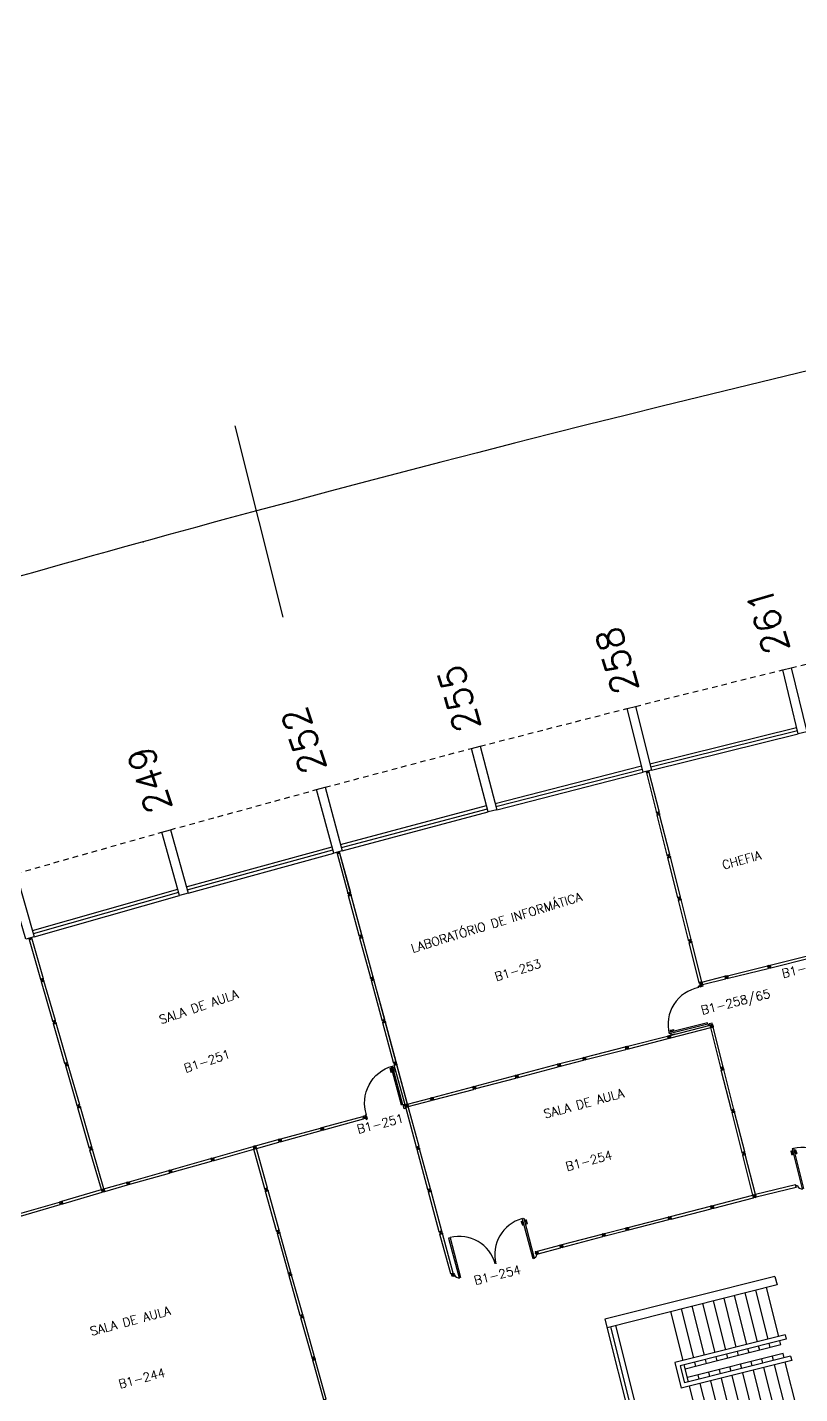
# Model space of a CAD drawing. Header units: millimetres. Extents: x 2757 to 3055, y 1102 to 1216.
# Drawn here: x 2792.18 to 2809.81, y 1178.15 to 1209.33 of the extents above; entities that cross this region are included whole.
import ezdxf

# ---------------------------------------------------------------- set-up
doc = ezdxf.new("R2010")
doc.units = ezdxf.units.MM
doc.linetypes.add('HIDDEN2', pattern=[0.1875, 0.125, -0.0625])
for name, color, linetype in [('DIV', 2, 'Continuous'), ('ESC', 1, 'Continuous'), ('ESQ', 1, 'Continuous'), ('ESTR', 3, 'Continuous'), ('NOPILAR1', 2, 'Continuous'), ('PROJ', 1, 'HIDDEN2'), ('TEXTO', 2, 'Continuous'), ('TEXTO-ENDEREÇO', 2, 'Continuous'), ('USO1', 2, 'Continuous')]:
    doc.layers.add(name, color=color, linetype=linetype)
doc.styles.add('NOPILAR', font='simplex.shx', dxfattribs={"height": 0.6})
doc.styles.add('UNB-100', font='simplex.shx', dxfattribs={"height": 0.2})
doc.styles.add('UNB-100-1', font='simplex.shx', dxfattribs={"height": 0.2})

# ---------------------------------------------------------------- blocks, each defined once
blk = doc.blocks.new('PILAR-SLC')
blk.add_lwpolyline([(0.2, 0), (0.2, -1.5), (0, -1.5), (0, 0)], close=True)
blk = doc.blocks.new('DIVMT-SLC')
for p, q in [((-0.03, 0.03), (-0.03, 0.006)), ((-0.008, 0.03), (-0.03, 0.03)), ((-0.0185, 0.006), (-0.03, 0.006)), ((-0.0185, -0.006), (-0.0185, 0.006)), ((-0.008, 0.03), (-0.008, 0.02)), ((-0.008, 0.02), (0.008, 0.02)), ((-0.0051, 0), (0.0051, 0)), ((0.0051, 0), (-0.0051, 0)), ((-0.0051, 0), (0.0051, 0)), ((0, -0.0051), (0, 0.0051)), ((0, 0.0051), (0, -0.0051)), ((0.008, 0.03), (0.008, 0.02)), ((0.008, 0.03), (0.03, 0.03)), ((0.0205, 0.006), (0.03, 0.006)), ((0.0205, -0.006), (0.0205, 0.006)), ((0.0205, 0.006), (0.0205, -0.006)), ((0.0205, 0.006), (0.03, 0.006)), ((0.97, 0.03), (0.03, 0.03)), ((0.03, 0.006), (0.03, 0.03)), ((0.03, -0.03), (0.03, 0.03)), ((0.03, -0.005), (0.03, 0.005)), ((0.97, -0.03), (0.97, 0.03)), ((0.97, 0.03), (0.97, 0.009)), ((0.97, 0.009), (0.97, 0.027)), ((0.9795, 0.006), (0.97, 0.006)), ((0.97, -0.005), (0.97, 0.005)), ((0.9795, 0.006), (0.9795, -0.006)), ((1.0051, 0), (0.9949, 0)), ((1, 0.0051), (1, -0.0051)), ((-0.0185, -0.006), (-0.03, -0.006)), ((-0.03, -0.03), (-0.03, -0.006)), ((-0.008, -0.03), (-0.03, -0.03)), ((-0.008, -0.03), (-0.008, -0.02)), ((-0.008, -0.02), (0.008, -0.02)), ((0.008, -0.03), (0.008, -0.02)), ((0.008, -0.03), (0.03, -0.03)), ((0.0205, -0.006), (0.03, -0.006)), ((0.0205, -0.006), (0.03, -0.006)), ((0.03, -0.006), (0.03, -0.03)), ((0.97, -0.03), (0.03, -0.03)), ((0.9795, -0.006), (0.97, -0.006)), ((0.97, -0.009), (0.97, -0.027))]:
    blk.add_line(p, q)
blk = doc.blocks.new('MTINI-SLC')
for p, q in [((-0.03, 0.008), (-0.03, 0.03)), ((0.03, 0.03), (-0.03, 0.03)), ((-0.03, 0.008), (-0.02, 0.008)), ((-0.009, 0.03), (-0.027, 0.03)), ((-0.02, 0.008), (-0.02, 0)), ((-0.001, 0), (-0.02, 0)), ((-0.006, 0.02), (-0.006, 0.03)), ((-0.006, 0.023), (-0.006, 0.027)), ((-0.006, 0.02), (0.006, 0.02)), ((0.005, 0.03), (-0.005, 0.03)), ((0.005, 0), (-0.005, 0)), ((0.004, 0.02), (-0.004, 0.02)), ((0.02, 0), (-0.001, 0)), ((0, -0.005), (0, 0.005)), ((0.006, 0.02), (0.006, 0.03)), ((0.006, 0.023), (0.006, 0.027)), ((0.009, 0.03), (0.027, 0.03)), ((0.03, 0.008), (0.02, 0.008)), ((0.02, 0), (0.02, 0.008)), ((0.03, 0.008), (0.03, 0.03))]:
    blk.add_line(p, q)
blk = doc.blocks.new('DIV-SLC')
for p, q in [((-0.0051, 0), (0.0051, 0)), ((0, -0.0051), (0, 0.0051)), ((0.0205, 0.006), (0.03, 0.006)), ((0.0205, -0.006), (0.0205, 0.006)), ((0.03, 0.03), (0.97, 0.03)), ((0.03, 0.03), (0.03, -0.03)), ((0.03, 0.009), (0.03, 0.027)), ((0.03, 0.005), (0.03, -0.005)), ((0.97, 0.03), (0.97, -0.03)), ((0.9795, 0.006), (0.97, 0.006)), ((0.97, 0.005), (0.97, -0.005)), ((0.9795, -0.006), (0.9795, 0.006)), ((1.0051, 0), (0.9949, 0)), ((0.9949, 0), (1.0051, 0)), ((1, -0.0051), (1, 0.0051)), ((0.0205, -0.006), (0.03, -0.006)), ((0.03, -0.03), (0.03, -0.009)), ((0.03, -0.009), (0.03, -0.027)), ((0.03, -0.03), (0.97, -0.03)), ((0.9795, -0.006), (0.97, -0.006))]:
    blk.add_line(p, q)
blk = doc.blocks.new('MTT-SLC')
for p, q in [((-0.008, 0.03), (-0.03, 0.03)), ((-0.03, 0.03), (-0.03, 0.006)), ((-0.0185, 0.006), (-0.03, 0.006)), ((-0.0185, -0.006), (-0.0185, 0.006)), ((-0.008, 0.03), (-0.008, 0.02)), ((-0.008, 0.02), (0.008, 0.02)), ((-0.0051, 0), (0.0051, 0)), ((0, -0.0051), (0, 0.0051)), ((0.008, 0.03), (0.03, 0.03)), ((0.008, 0.03), (0.008, 0.02)), ((0.0205, -0.006), (0.0205, 0.006)), ((0.0205, 0.006), (0.03, 0.006)), ((0.03, 0.006), (0.03, 0.03)), ((-0.03, -0.03), (-0.03, -0.006)), ((-0.0185, -0.006), (-0.03, -0.006)), ((-0.008, -0.03), (-0.03, -0.03)), ((-0.008, -0.02), (0.008, -0.02)), ((-0.008, -0.03), (-0.008, -0.02)), ((0.008, -0.03), (0.008, -0.02)), ((0.008, -0.03), (0.03, -0.03)), ((0.0205, -0.006), (0.03, -0.006)), ((0.03, -0.006), (0.03, -0.03))]:
    blk.add_line(p, q)
blk = doc.blocks.new('PDVDP-SLC')
for p, q in [((0.112, 0.84), (0.112, -0.1)), ((0.147, 0.84), (0.112, 0.84)), ((0.147, 0.84), (0.147, -0.1)), ((1.853, 0.84), (1.888, 0.84)), ((1.853, 0.84), (1.853, -0.1)), ((1.888, 0.84), (1.888, -0.1)), ((0.009, 0), (-0.009, 0)), ((0, -0.012), (0, 0.01)), ((0.147, -0.1), (0.112, -0.1))]:
    blk.add_line(p, q)
for centre, radius, start, end in [((0.148, -0.002), 0.843, 0, 90), ((1.853, -0.002), 0.843, 90, 180), ((0.131, 0), 0.101, 180, 270), ((1.87, 0), 0.101, 270, 0)]:
    blk.add_arc(centre, radius, start, end)
blk = doc.blocks.new('ESCBSL-SLC')
for p, q in [((0.005, 3.105), (4.007, 3.105)), ((0.005, 3.105), (0.005, 2.905)), ((0.005, 2.905), (4.007, 2.905)), ((0.254, 1.755), (0.254, 2.905)), ((0.504, 1.755), (0.504, 2.905)), ((0.754, 1.755), (0.754, 2.905)), ((1.004, 1.755), (1.004, 2.905)), ((1.254, 1.755), (1.254, 2.905)), ((1.504, 1.755), (1.504, 2.905)), ((1.754, 1.755), (1.754, 2.905)), ((2.004, 1.755), (2.004, 2.905)), ((2.254, 1.755), (2.254, 2.905)), ((2.504, 1.755), (2.504, 2.905)), ((3.807, 2.905), (3.807, 0.005)), ((3.927, 2.905), (3.927, 0.005)), ((4.007, 3.105), (4.007, 0.005)), ((0.102, 1.755), (2.702, 1.755)), ((0.102, 1.755), (0.102, 1.655)), ((0.102, 1.655), (2.602, 1.655)), ((0.254, 1.555), (0.254, 1.655)), ((0.504, 1.555), (0.504, 1.655)), ((0.754, 1.555), (0.754, 1.655)), ((1.004, 1.555), (1.004, 1.655)), ((1.254, 1.555), (1.254, 1.655)), ((1.504, 1.555), (1.504, 1.655)), ((1.754, 1.555), (1.754, 1.655)), ((2.004, 1.555), (2.004, 1.655)), ((2.254, 1.555), (2.254, 1.655)), ((2.504, 1.252), (2.504, 1.655)), ((2.602, 1.655), (2.602, 1.252)), ((2.702, 1.755), (2.702, 1.152)), ((0.102, 1.252), (2.602, 1.252)), ((0.102, 1.252), (0.102, 1.152)), ((0.254, 1.555), (0.747, 1.555)), ((0.254, 1.352), (2.504, 1.352)), ((0.254, 1.252), (0.254, 1.352)), ((0.504, 1.252), (0.504, 1.352)), ((0.747, 1.555), (1.533, 1.555)), ((0.754, 1.252), (0.754, 1.352)), ((1.004, 1.252), (1.004, 1.352)), ((1.254, 1.252), (1.254, 1.352)), ((1.468, 1.555), (1.745, 1.555)), ((1.504, 1.252), (1.504, 1.352)), ((1.745, 1.555), (2.504, 1.555)), ((1.754, 1.252), (1.754, 1.352)), ((2.004, 1.252), (2.004, 1.352)), ((2.254, 1.252), (2.254, 1.352)), ((0.102, 1.152), (2.702, 1.152)), ((0.254, 0.005), (0.254, 1.152)), ((0.504, 0.005), (0.504, 1.152)), ((0.754, 0.005), (0.754, 1.152)), ((1.004, 0.005), (1.004, 1.152)), ((1.254, 0.005), (1.254, 1.152)), ((1.504, 0.005), (1.504, 1.152)), ((1.754, 0.005), (1.754, 1.152)), ((2.004, 0.005), (2.004, 1.152)), ((2.254, 0.005), (2.254, 1.152)), ((2.504, 0.005), (2.504, 1.152))]:
    blk.add_line(p, q)
blk = doc.blocks.new('PDV2E-SLC')
at = {"layer": 'DIV'}
for p, q in [((0.065, 0.05), (0.065, 0.965)), ((0.095, 0.965), (0.065, 0.965)), ((0.095, 0.05), (0.095, 0.965)), ((0.049, 0.05), (0.029, 0.05)), ((0.029, 0.05), (0.029, 0.035)), ((0.029, 0.035), (0.029, -0.035)), ((0.049, 0.02), (0.049, 0.05)), ((0.049, 0.02), (0.059, 0.02)), ((0.059, -0.05), (0.059, 0.02)), ((0.065, 0.05), (0.095, 0.05)), ((0.928, -0.05), (0.928, 0.02)), ((0.938, 0.02), (0.928, 0.02)), ((0.938, 0.05), (0.958, 0.05)), ((0.938, 0.02), (0.938, 0.05)), ((0.958, 0.05), (0.958, 0.035)), ((0.958, 0.035), (0.958, -0.035)), ((0.029, -0.035), (0.029, -0.05)), ((0.029, -0.05), (0.059, -0.05)), ((0.958, -0.05), (0.928, -0.05)), ((0.958, -0.035), (0.958, -0.05))]:
    blk.add_line(p, q, dxfattribs=at)
at = {"layer": 'DIV', "color": 1}
for p, q in [((0.023, 0.925), (0.063, 0.925)), ((0.023, 0.925), (0.023, 0.835)), ((0.033, 0.835), (0.023, 0.835)), ((0.033, 0.915), (0.063, 0.915)), ((0.033, 0.915), (0.033, 0.835)), ((0.138, 0.925), (0.097, 0.925)), ((0.128, 0.915), (0.097, 0.915)), ((0.128, 0.915), (0.128, 0.835)), ((0.128, 0.835), (0.137, 0.835)), ((0.138, 0.925), (0.138, 0.835))]:
    blk.add_line(p, q, dxfattribs=at)
blk.add_arc((0.062, 0.1), 0.865, 356.6786, 90, dxfattribs=at)

msp = doc.modelspace()

# ---------------------------------------------------------------- linework, layer by layer
msp.add_point((2794.824, 1197.593))
at = {"layer": 'DIV'}
for p, q in [((2807.573, 1187.546), (2808.1, 1187.676)), ((2808.121, 1187.681), (2808.1, 1187.676)), ((2808.1, 1187.676), (2808.114, 1187.618)), ((2808.106, 1187.653), (2808.1, 1187.676)), ((2808.121, 1187.681), (2808.124, 1187.672)), ((2808.139, 1187.676), (2808.124, 1187.672)), ((2808.137, 1187.685), (2808.158, 1187.691)), ((2808.137, 1187.685), (2808.139, 1187.676)), ((2808.158, 1187.691), (2808.164, 1187.667)), ((2807.515, 1187.532), (2807.573, 1187.547)), ((2807.515, 1187.532), (2807.538, 1187.538)), ((2807.515, 1187.531), (2807.538, 1187.537)), ((2807.52, 1187.511), (2807.515, 1187.532)), ((2807.521, 1187.51), (2807.515, 1187.531)), ((2807.535, 1187.537), (2807.518, 1187.533)), ((2807.52, 1187.511), (2807.53, 1187.513)), ((2807.521, 1187.51), (2807.53, 1187.512)), ((2807.524, 1187.495), (2807.534, 1187.497)), ((2807.524, 1187.495), (2807.534, 1187.497)), ((2807.524, 1187.495), (2807.53, 1187.474)), ((2807.524, 1187.495), (2807.53, 1187.473)), ((2807.53, 1187.513), (2807.534, 1187.497)), ((2807.53, 1187.512), (2807.534, 1187.497)), ((2807.53, 1187.474), (2807.588, 1187.488)), ((2807.53, 1187.473), (2807.588, 1187.488)), ((2807.553, 1187.48), (2807.53, 1187.474)), ((2807.553, 1187.479), (2807.53, 1187.473)), ((2807.541, 1187.527), (2807.538, 1187.538)), ((2807.541, 1187.529), (2807.538, 1187.538)), ((2807.541, 1187.526), (2807.538, 1187.537)), ((2807.539, 1187.538), (2807.549, 1187.54)), ((2807.552, 1187.531), (2807.541, 1187.529)), ((2807.541, 1187.527), (2807.553, 1187.53)), ((2807.541, 1187.526), (2807.553, 1187.529)), ((2807.546, 1187.509), (2807.556, 1187.511)), ((2807.556, 1187.511), (2807.546, 1187.509)), ((2807.546, 1187.509), (2807.556, 1187.511)), ((2807.556, 1187.511), (2807.546, 1187.509)), ((2807.557, 1187.511), (2807.547, 1187.508)), ((2807.547, 1187.508), (2807.557, 1187.511)), ((2807.573, 1187.547), (2807.55, 1187.541)), ((2807.573, 1187.546), (2807.55, 1187.54)), ((2807.553, 1187.53), (2807.55, 1187.541)), ((2807.552, 1187.531), (2807.55, 1187.541)), ((2807.553, 1187.529), (2807.55, 1187.54)), ((2807.553, 1187.505), (2807.55, 1187.515)), ((2807.55, 1187.515), (2807.553, 1187.505)), ((2807.553, 1187.505), (2807.55, 1187.515)), ((2807.55, 1187.515), (2807.553, 1187.505)), ((2807.55, 1187.515), (2807.553, 1187.505)), ((2807.553, 1187.505), (2807.55, 1187.515)), ((2807.55, 1187.515), (2807.553, 1187.505)), ((2807.553, 1187.505), (2807.55, 1187.515)), ((2807.562, 1187.492), (2807.551, 1187.489)), ((2807.551, 1187.489), (2807.562, 1187.492)), ((2807.562, 1187.491), (2807.551, 1187.488)), ((2807.551, 1187.488), (2807.562, 1187.491)), ((2807.551, 1187.489), (2807.553, 1187.48)), ((2807.551, 1187.489), (2807.553, 1187.48)), ((2807.551, 1187.488), (2807.553, 1187.479)), ((2807.551, 1187.488), (2807.553, 1187.479)), ((2807.573, 1187.547), (2807.553, 1187.541)), ((2807.553, 1187.541), (2807.57, 1187.546)), ((2807.554, 1187.48), (2807.564, 1187.482)), ((2807.554, 1187.479), (2807.564, 1187.482)), ((2807.562, 1187.492), (2807.565, 1187.483)), ((2807.562, 1187.492), (2807.565, 1187.483)), ((2807.562, 1187.491), (2807.565, 1187.482)), ((2807.562, 1187.491), (2807.565, 1187.482)), ((2807.565, 1187.483), (2807.588, 1187.488)), ((2807.565, 1187.482), (2807.588, 1187.488)), ((2807.579, 1187.525), (2807.569, 1187.523)), ((2807.579, 1187.525), (2807.569, 1187.522)), ((2807.569, 1187.523), (2807.573, 1187.507)), ((2807.569, 1187.522), (2807.573, 1187.507)), ((2807.57, 1187.521), (2807.579, 1187.523)), ((2807.573, 1187.509), (2807.57, 1187.521)), ((2807.579, 1187.525), (2807.573, 1187.547)), ((2807.573, 1187.546), (2807.588, 1187.488)), ((2807.579, 1187.525), (2807.573, 1187.546)), ((2807.573, 1187.509), (2807.582, 1187.512)), ((2807.582, 1187.51), (2807.573, 1187.507)), ((2807.583, 1187.509), (2807.573, 1187.507)), ((2807.578, 1187.526), (2807.574, 1187.544)), ((2807.579, 1187.522), (2807.582, 1187.512)), ((2807.582, 1187.51), (2807.588, 1187.488)), ((2807.588, 1187.488), (2807.583, 1187.509)), ((2807.583, 1187.509), (2807.587, 1187.491)), ((2807.583, 1187.509), (2807.588, 1187.488)), ((2807.588, 1187.488), (2808.114, 1187.618)), ((2808.115, 1187.655), (2808.106, 1187.653)), ((2808.115, 1187.655), (2808.106, 1187.653)), ((2808.106, 1187.652), (2808.108, 1187.642)), ((2808.118, 1187.643), (2808.108, 1187.641)), ((2808.118, 1187.643), (2808.108, 1187.641)), ((2808.108, 1187.641), (2808.114, 1187.618)), ((2808.136, 1187.623), (2808.114, 1187.618)), ((2808.118, 1187.643), (2808.115, 1187.655)), ((2808.115, 1187.655), (2808.118, 1187.643)), ((2808.141, 1187.655), (2808.131, 1187.653)), ((2808.131, 1187.653), (2808.141, 1187.655)), ((2808.141, 1187.655), (2808.131, 1187.653)), ((2808.149, 1187.637), (2808.133, 1187.633)), ((2808.136, 1187.623), (2808.133, 1187.633)), ((2808.137, 1187.649), (2808.135, 1187.659)), ((2808.135, 1187.659), (2808.137, 1187.649)), ((2808.151, 1187.627), (2808.149, 1187.637)), ((2808.151, 1187.627), (2808.172, 1187.632)), ((2808.153, 1187.664), (2808.164, 1187.667)), ((2808.153, 1187.664), (2808.156, 1187.653)), ((2808.156, 1187.653), (2808.167, 1187.656)), ((2808.172, 1187.632), (2808.167, 1187.656)), ((2807.76, 1186.562), (2807.818, 1186.576)), ((2807.78, 1186.567), (2807.763, 1186.563)), ((2807.786, 1186.558), (2807.783, 1186.568)), ((2807.784, 1186.568), (2807.794, 1186.57)), ((2807.797, 1186.561), (2807.786, 1186.558)), ((2807.801, 1186.541), (2807.791, 1186.539)), ((2807.797, 1186.561), (2807.795, 1186.571)), ((2807.798, 1186.535), (2807.795, 1186.545)), ((2807.798, 1186.571), (2807.815, 1186.576)), ((2807.818, 1186.576), (2807.798, 1186.571)), ((2804.334, 1185.683), (2804.854, 1185.818)), ((2804.875, 1185.823), (2804.854, 1185.818)), ((2804.854, 1185.818), (2804.869, 1185.759)), ((2804.86, 1185.794), (2804.854, 1185.818)), ((2804.875, 1185.823), (2804.878, 1185.813)), ((2804.893, 1185.817), (2804.878, 1185.813)), ((2804.892, 1185.791), (2804.889, 1185.801)), ((2804.889, 1185.801), (2804.892, 1185.791)), ((2804.891, 1185.827), (2804.912, 1185.833)), ((2804.891, 1185.827), (2804.893, 1185.817)), ((2804.907, 1185.806), (2804.918, 1185.809)), ((2804.907, 1185.806), (2804.91, 1185.795)), ((2804.912, 1185.833), (2804.918, 1185.809)), ((2804.308, 1185.645), (2804.318, 1185.648)), ((2804.314, 1185.642), (2804.311, 1185.652)), ((2804.331, 1185.658), (2804.34, 1185.66)), ((2804.334, 1185.646), (2804.331, 1185.658)), ((2804.334, 1185.683), (2804.349, 1185.625)), ((2804.334, 1185.646), (2804.343, 1185.648)), ((2804.339, 1185.663), (2804.335, 1185.68)), ((2804.34, 1185.659), (2804.343, 1185.649)), ((2804.344, 1185.646), (2804.348, 1185.628)), ((2804.349, 1185.625), (2804.344, 1185.646)), ((2804.349, 1185.625), (2804.869, 1185.759)), ((2804.869, 1185.797), (2804.86, 1185.794)), ((2804.869, 1185.797), (2804.86, 1185.794)), ((2804.86, 1185.793), (2804.863, 1185.784)), ((2804.872, 1185.785), (2804.863, 1185.783)), ((2804.872, 1185.785), (2804.863, 1185.783)), ((2804.863, 1185.783), (2804.869, 1185.759)), ((2804.872, 1185.785), (2804.869, 1185.797)), ((2804.869, 1185.797), (2804.872, 1185.785)), ((2804.89, 1185.765), (2804.869, 1185.759)), ((2804.896, 1185.797), (2804.886, 1185.795)), ((2804.886, 1185.795), (2804.896, 1185.797)), ((2804.896, 1185.797), (2804.886, 1185.795)), ((2804.903, 1185.779), (2804.888, 1185.775)), ((2804.89, 1185.765), (2804.888, 1185.775)), ((2804.906, 1185.769), (2804.903, 1185.779)), ((2804.906, 1185.769), (2804.927, 1185.774)), ((2804.91, 1185.795), (2804.921, 1185.798)), ((2804.927, 1185.774), (2804.921, 1185.798)), ((2800.857, 1184.76), (2801.376, 1184.899)), ((2801.397, 1184.904), (2801.376, 1184.899)), ((2801.376, 1184.899), (2801.392, 1184.841)), ((2801.382, 1184.875), (2801.376, 1184.899)), ((2801.392, 1184.878), (2801.382, 1184.875)), ((2801.392, 1184.878), (2801.382, 1184.875)), ((2801.383, 1184.874), (2801.385, 1184.865)), ((2801.395, 1184.866), (2801.386, 1184.864)), ((2801.395, 1184.866), (2801.386, 1184.864)), ((2801.386, 1184.864), (2801.392, 1184.841)), ((2801.395, 1184.866), (2801.392, 1184.878)), ((2801.392, 1184.878), (2801.395, 1184.866)), ((2801.397, 1184.904), (2801.4, 1184.895)), ((2801.416, 1184.899), (2801.4, 1184.895)), ((2801.418, 1184.879), (2801.408, 1184.876)), ((2801.408, 1184.876), (2801.418, 1184.879)), ((2801.418, 1184.879), (2801.408, 1184.876)), ((2801.414, 1184.872), (2801.412, 1184.882)), ((2801.412, 1184.882), (2801.414, 1184.872)), ((2801.413, 1184.908), (2801.434, 1184.914)), ((2801.413, 1184.908), (2801.416, 1184.899)), ((2801.429, 1184.888), (2801.44, 1184.891)), ((2801.429, 1184.888), (2801.432, 1184.876)), ((2801.432, 1184.876), (2801.443, 1184.879)), ((2801.434, 1184.914), (2801.44, 1184.891)), ((2801.45, 1184.856), (2801.443, 1184.879)), ((2800.821, 1184.75), (2800.799, 1184.744)), ((2800.799, 1184.744), (2800.806, 1184.721)), ((2800.817, 1184.724), (2800.806, 1184.721)), ((2800.82, 1184.713), (2800.809, 1184.709)), ((2800.815, 1184.686), (2800.809, 1184.709)), ((2800.836, 1184.692), (2800.815, 1184.686)), ((2800.82, 1184.713), (2800.817, 1184.724)), ((2800.821, 1184.75), (2800.823, 1184.74)), ((2800.823, 1184.74), (2800.839, 1184.745)), ((2800.831, 1184.722), (2800.841, 1184.725)), ((2800.841, 1184.725), (2800.831, 1184.722)), ((2800.831, 1184.722), (2800.841, 1184.725)), ((2800.841, 1184.725), (2800.831, 1184.722)), ((2800.831, 1184.722), (2800.841, 1184.725)), ((2800.834, 1184.702), (2800.849, 1184.706)), ((2800.836, 1184.692), (2800.834, 1184.702)), ((2800.838, 1184.718), (2800.835, 1184.728)), ((2800.835, 1184.728), (2800.838, 1184.718)), ((2800.835, 1184.728), (2800.838, 1184.718)), ((2800.837, 1184.718), (2800.835, 1184.728)), ((2800.836, 1184.754), (2800.857, 1184.76)), ((2800.836, 1184.754), (2800.839, 1184.745)), ((2800.852, 1184.696), (2800.849, 1184.706)), ((2800.852, 1184.696), (2800.873, 1184.702)), ((2800.854, 1184.734), (2800.864, 1184.737)), ((2800.854, 1184.734), (2800.864, 1184.737)), ((2800.854, 1184.734), (2800.864, 1184.737)), ((2800.858, 1184.723), (2800.854, 1184.734)), ((2800.854, 1184.734), (2800.858, 1184.723)), ((2800.858, 1184.723), (2800.854, 1184.734)), ((2800.857, 1184.76), (2800.864, 1184.737)), ((2800.857, 1184.76), (2800.873, 1184.702)), ((2800.863, 1184.74), (2800.858, 1184.757)), ((2800.858, 1184.723), (2800.867, 1184.725)), ((2800.858, 1184.723), (2800.867, 1184.725)), ((2800.858, 1184.723), (2800.867, 1184.725)), ((2800.864, 1184.736), (2800.866, 1184.726)), ((2800.867, 1184.725), (2800.873, 1184.702)), ((2800.867, 1184.722), (2800.872, 1184.705)), ((2800.873, 1184.702), (2800.867, 1184.722)), ((2800.873, 1184.702), (2801.392, 1184.841)), ((2801.413, 1184.846), (2801.392, 1184.841)), ((2801.426, 1184.86), (2801.41, 1184.856)), ((2801.413, 1184.846), (2801.41, 1184.856)), ((2801.428, 1184.85), (2801.426, 1184.86)), ((2801.428, 1184.85), (2801.45, 1184.856)), ((2799.856, 1184.486), (2799.835, 1184.48)), ((2799.835, 1184.48), (2799.841, 1184.457)), ((2799.852, 1184.46), (2799.841, 1184.457)), ((2799.855, 1184.449), (2799.844, 1184.446)), ((2799.851, 1184.423), (2799.844, 1184.446)), ((2799.872, 1184.428), (2799.851, 1184.423)), ((2799.855, 1184.449), (2799.852, 1184.46)), ((2799.856, 1184.486), (2799.859, 1184.477)), ((2799.859, 1184.477), (2799.874, 1184.481)), ((2799.867, 1184.458), (2799.876, 1184.461)), ((2799.876, 1184.461), (2799.867, 1184.458)), ((2799.867, 1184.458), (2799.876, 1184.461)), ((2799.876, 1184.461), (2799.867, 1184.458)), ((2799.867, 1184.458), (2799.876, 1184.461)), ((2799.869, 1184.438), (2799.885, 1184.442)), ((2799.872, 1184.428), (2799.869, 1184.438)), ((2799.873, 1184.455), (2799.87, 1184.464)), ((2799.87, 1184.464), (2799.873, 1184.455)), ((2799.87, 1184.464), (2799.873, 1184.455)), ((2799.873, 1184.455), (2799.87, 1184.464)), ((2799.871, 1184.49), (2799.893, 1184.496)), ((2799.871, 1184.49), (2799.874, 1184.481)), ((2799.887, 1184.433), (2799.885, 1184.442)), ((2799.887, 1184.433), (2799.908, 1184.438)), ((2799.89, 1184.471), (2799.899, 1184.473)), ((2799.89, 1184.471), (2799.899, 1184.473)), ((2799.89, 1184.471), (2799.899, 1184.473)), ((2799.893, 1184.459), (2799.89, 1184.471)), ((2799.89, 1184.471), (2799.893, 1184.459)), ((2799.893, 1184.459), (2799.89, 1184.471)), ((2799.893, 1184.496), (2799.899, 1184.473)), ((2799.893, 1184.496), (2799.908, 1184.438)), ((2799.893, 1184.459), (2799.902, 1184.462)), ((2799.893, 1184.459), (2799.902, 1184.462)), ((2799.893, 1184.459), (2799.902, 1184.461)), ((2799.898, 1184.476), (2799.894, 1184.493)), ((2799.899, 1184.472), (2799.902, 1184.462)), ((2799.902, 1184.462), (2799.908, 1184.438)), ((2799.903, 1184.459), (2799.908, 1184.441)), ((2799.908, 1184.438), (2799.903, 1184.459)), ((2797.389, 1183.807), (2797.906, 1183.95)), ((2797.927, 1183.956), (2797.906, 1183.95)), ((2797.906, 1183.95), (2797.922, 1183.892)), ((2797.913, 1183.927), (2797.906, 1183.95)), ((2797.922, 1183.929), (2797.913, 1183.927)), ((2797.922, 1183.929), (2797.913, 1183.927)), ((2797.925, 1183.918), (2797.922, 1183.929)), ((2797.922, 1183.929), (2797.925, 1183.918)), ((2797.927, 1183.956), (2797.93, 1183.946)), ((2797.946, 1183.951), (2797.93, 1183.946)), ((2797.948, 1183.931), (2797.938, 1183.928)), ((2797.938, 1183.928), (2797.948, 1183.931)), ((2797.948, 1183.931), (2797.938, 1183.928)), ((2797.945, 1183.924), (2797.942, 1183.934)), ((2797.942, 1183.934), (2797.945, 1183.924)), ((2797.943, 1183.96), (2797.964, 1183.966)), ((2797.943, 1183.96), (2797.946, 1183.951)), ((2797.959, 1183.94), (2797.97, 1183.943)), ((2797.959, 1183.94), (2797.963, 1183.928)), ((2797.963, 1183.928), (2797.974, 1183.931)), ((2797.964, 1183.966), (2797.97, 1183.943)), ((2797.98, 1183.908), (2797.974, 1183.931)), ((2798.929, 1184.23), (2798.945, 1184.172)), ((2797.363, 1183.769), (2797.373, 1183.771)), ((2797.369, 1183.765), (2797.366, 1183.775)), ((2797.386, 1183.781), (2797.395, 1183.784)), ((2797.389, 1183.77), (2797.386, 1183.781)), ((2797.389, 1183.807), (2797.405, 1183.749)), ((2797.394, 1183.787), (2797.389, 1183.804)), ((2797.389, 1183.77), (2797.398, 1183.772)), ((2797.395, 1183.783), (2797.398, 1183.773)), ((2797.399, 1183.769), (2797.404, 1183.752)), ((2797.405, 1183.749), (2797.399, 1183.769)), ((2797.405, 1183.749), (2797.922, 1183.892)), ((2797.913, 1183.926), (2797.916, 1183.916)), ((2797.925, 1183.918), (2797.916, 1183.915)), ((2797.925, 1183.918), (2797.916, 1183.915)), ((2797.916, 1183.915), (2797.922, 1183.892)), ((2797.943, 1183.898), (2797.922, 1183.892)), ((2797.956, 1183.912), (2797.941, 1183.908)), ((2797.943, 1183.898), (2797.941, 1183.908)), ((2797.959, 1183.902), (2797.956, 1183.912)), ((2797.959, 1183.902), (2797.98, 1183.908)), ((2809.602, 1183.686), (2809.641, 1183.698)), ((2809.602, 1183.686), (2809.629, 1183.6)), ((2809.615, 1183.68), (2809.644, 1183.688)), ((2809.615, 1183.68), (2809.638, 1183.603)), ((2809.713, 1183.72), (2809.674, 1183.708)), ((2809.706, 1183.707), (2809.677, 1183.699)), ((2809.706, 1183.707), (2809.729, 1183.631)), ((2809.713, 1183.72), (2809.739, 1183.634)), ((2809.729, 1183.631), (2809.739, 1183.634)), ((2809.638, 1183.603), (2809.629, 1183.6)), ((2793.903, 1182.786), (2793.912, 1182.789)), ((2793.909, 1182.783), (2793.906, 1182.792)), ((2793.926, 1182.799), (2793.935, 1182.801)), ((2793.929, 1182.787), (2793.926, 1182.799)), ((2793.928, 1182.825), (2794.444, 1182.972)), ((2793.928, 1182.825), (2793.945, 1182.767)), ((2793.934, 1182.804), (2793.929, 1182.822)), ((2793.929, 1182.787), (2793.938, 1182.79)), ((2793.935, 1182.801), (2793.938, 1182.791)), ((2793.939, 1182.787), (2793.944, 1182.77)), ((2793.945, 1182.767), (2793.939, 1182.787)), ((2793.945, 1182.767), (2794.461, 1182.914)), ((2794.466, 1182.978), (2794.444, 1182.972)), ((2794.444, 1182.972), (2794.461, 1182.914)), ((2794.451, 1182.949), (2794.444, 1182.972)), ((2794.46, 1182.952), (2794.451, 1182.949)), ((2794.46, 1182.952), (2794.451, 1182.949)), ((2794.451, 1182.948), (2794.454, 1182.938)), ((2794.464, 1182.94), (2794.454, 1182.937)), ((2794.464, 1182.94), (2794.454, 1182.937)), ((2794.454, 1182.937), (2794.461, 1182.914)), ((2794.464, 1182.94), (2794.46, 1182.952)), ((2794.46, 1182.952), (2794.464, 1182.94)), ((2794.482, 1182.92), (2794.461, 1182.914)), ((2794.466, 1182.978), (2794.468, 1182.968)), ((2794.484, 1182.973), (2794.468, 1182.968)), ((2794.486, 1182.953), (2794.477, 1182.95)), ((2794.477, 1182.95), (2794.486, 1182.953)), ((2794.486, 1182.953), (2794.477, 1182.95)), ((2794.495, 1182.934), (2794.479, 1182.93)), ((2794.482, 1182.92), (2794.479, 1182.93)), ((2794.483, 1182.947), (2794.48, 1182.956)), ((2794.48, 1182.956), (2794.483, 1182.947)), ((2794.481, 1182.982), (2794.502, 1182.989)), ((2794.481, 1182.982), (2794.484, 1182.973)), ((2794.498, 1182.925), (2794.495, 1182.934)), ((2794.498, 1182.962), (2794.509, 1182.965)), ((2794.498, 1182.962), (2794.501, 1182.951)), ((2794.498, 1182.925), (2794.519, 1182.931)), ((2794.501, 1182.951), (2794.512, 1182.954)), ((2794.502, 1182.989), (2794.509, 1182.965)), ((2794.519, 1182.931), (2794.512, 1182.954)), ((2803.451, 1182.083), (2803.489, 1182.095)), ((2803.451, 1182.083), (2803.477, 1181.997)), ((2803.463, 1182.077), (2803.492, 1182.086)), ((2803.463, 1182.077), (2803.486, 1182)), ((2803.561, 1182.117), (2803.522, 1182.105)), ((2803.554, 1182.104), (2803.525, 1182.096)), ((2803.554, 1182.104), (2803.577, 1182.028)), ((2803.561, 1182.117), (2803.587, 1182.031)), ((2803.486, 1182), (2803.477, 1181.997)), ((2803.577, 1182.028), (2803.587, 1182.031)), ((2805.328, 1181.772), (2805.337, 1181.775)), ((2805.334, 1181.769), (2805.331, 1181.779)), ((2805.351, 1181.785), (2805.36, 1181.787)), ((2805.354, 1181.773), (2805.351, 1181.785)), ((2805.354, 1181.81), (2805.833, 1181.932)), ((2805.354, 1181.81), (2805.369, 1181.752)), ((2805.354, 1181.773), (2805.363, 1181.775)), ((2805.359, 1181.79), (2805.355, 1181.807)), ((2805.36, 1181.786), (2805.363, 1181.776)), ((2805.364, 1181.772), (2805.368, 1181.755)), ((2805.369, 1181.752), (2805.364, 1181.772)), ((2805.369, 1181.752), (2805.848, 1181.874)), ((2805.855, 1181.938), (2805.833, 1181.932)), ((2805.833, 1181.932), (2805.848, 1181.874)), ((2805.839, 1181.909), (2805.833, 1181.932)), ((2805.848, 1181.911), (2805.839, 1181.909)), ((2805.848, 1181.911), (2805.839, 1181.909)), ((2805.839, 1181.908), (2805.842, 1181.898)), ((2805.851, 1181.9), (2805.842, 1181.897)), ((2805.851, 1181.9), (2805.842, 1181.897)), ((2805.842, 1181.897), (2805.848, 1181.874)), ((2805.851, 1181.9), (2805.848, 1181.911)), ((2805.848, 1181.911), (2805.851, 1181.9)), ((2805.869, 1181.88), (2805.848, 1181.874)), ((2805.855, 1181.938), (2805.857, 1181.928)), ((2805.873, 1181.932), (2805.857, 1181.928)), ((2805.875, 1181.912), (2805.865, 1181.909)), ((2805.865, 1181.909), (2805.875, 1181.912)), ((2805.875, 1181.912), (2805.865, 1181.909)), ((2805.882, 1181.893), (2805.867, 1181.889)), ((2805.869, 1181.88), (2805.867, 1181.889)), ((2805.871, 1181.906), (2805.868, 1181.916)), ((2805.868, 1181.916), (2805.871, 1181.906)), ((2805.87, 1181.942), (2805.891, 1181.947)), ((2805.87, 1181.942), (2805.873, 1181.932)), ((2805.885, 1181.884), (2805.882, 1181.893)), ((2805.885, 1181.884), (2805.906, 1181.889)), ((2805.886, 1181.921), (2805.897, 1181.924)), ((2805.886, 1181.921), (2805.889, 1181.909)), ((2805.889, 1181.909), (2805.9, 1181.912)), ((2805.891, 1181.947), (2805.897, 1181.924)), ((2805.906, 1181.889), (2805.9, 1181.912)), ((2803.824, 1181.401), (2804.329, 1181.538)), ((2803.84, 1181.343), (2804.345, 1181.48)), ((2804.35, 1181.544), (2804.329, 1181.538)), ((2804.329, 1181.538), (2804.345, 1181.48)), ((2804.335, 1181.515), (2804.329, 1181.538)), ((2804.345, 1181.518), (2804.335, 1181.515)), ((2804.345, 1181.518), (2804.335, 1181.515)), ((2804.336, 1181.514), (2804.338, 1181.505)), ((2804.348, 1181.506), (2804.338, 1181.504)), ((2804.348, 1181.506), (2804.338, 1181.504)), ((2804.338, 1181.504), (2804.345, 1181.48)), ((2804.348, 1181.506), (2804.345, 1181.518)), ((2804.345, 1181.518), (2804.348, 1181.506)), ((2804.366, 1181.486), (2804.345, 1181.48)), ((2804.35, 1181.544), (2804.353, 1181.534)), ((2804.368, 1181.539), (2804.353, 1181.534)), ((2804.371, 1181.519), (2804.361, 1181.516)), ((2804.361, 1181.516), (2804.371, 1181.519)), ((2804.371, 1181.519), (2804.361, 1181.516)), ((2804.379, 1181.5), (2804.363, 1181.496)), ((2804.366, 1181.486), (2804.363, 1181.496)), ((2804.367, 1181.512), (2804.365, 1181.522)), ((2804.365, 1181.522), (2804.367, 1181.512)), ((2804.366, 1181.548), (2804.387, 1181.554)), ((2804.366, 1181.548), (2804.368, 1181.539)), ((2804.381, 1181.49), (2804.379, 1181.5)), ((2804.381, 1181.49), (2804.403, 1181.496)), ((2804.382, 1181.528), (2804.393, 1181.531)), ((2804.382, 1181.528), (2804.385, 1181.516)), ((2804.385, 1181.516), (2804.396, 1181.519)), ((2804.387, 1181.554), (2804.393, 1181.531)), ((2804.403, 1181.496), (2804.396, 1181.519)), ((2803.798, 1181.363), (2803.808, 1181.365)), ((2803.804, 1181.359), (2803.802, 1181.369)), ((2803.821, 1181.375), (2803.831, 1181.378)), ((2803.825, 1181.364), (2803.821, 1181.375)), ((2803.824, 1181.401), (2803.84, 1181.343)), ((2803.83, 1181.381), (2803.825, 1181.398)), ((2803.825, 1181.364), (2803.834, 1181.366)), ((2803.831, 1181.377), (2803.833, 1181.367)), ((2803.84, 1181.343), (2803.834, 1181.363)), ((2803.834, 1181.363), (2803.839, 1181.346))]:
    msp.add_line(p, q, dxfattribs=at)
at = {"layer": 'ESQ'}
for p, q in [((2806.389, 1192.528), (2809.736, 1193.357)), ((2806.407, 1192.455), (2809.754, 1193.284)), ((2806.425, 1192.383), (2809.772, 1193.211)), ((2802.854, 1191.622), (2806.194, 1192.479)), ((2802.872, 1191.549), (2806.212, 1192.406)), ((2802.891, 1191.477), (2806.231, 1192.334)), ((2799.326, 1190.686), (2802.659, 1191.571)), ((2799.346, 1190.613), (2802.678, 1191.499)), ((2799.365, 1190.541), (2802.697, 1191.426)), ((2795.807, 1189.72), (2799.132, 1190.633)), ((2795.827, 1189.647), (2799.152, 1190.561)), ((2795.847, 1189.575), (2799.172, 1190.489)), ((2792.296, 1188.723), (2795.613, 1189.665)), ((2792.317, 1188.651), (2795.634, 1189.593)), ((2792.337, 1188.579), (2795.654, 1189.521))]:
    msp.add_line(p, q, dxfattribs=at)
at = {"layer": 'PROJ'}
for p, q in [((2809.612, 1194.716), (2812.979, 1195.519)), ((2806.058, 1193.837), (2809.418, 1194.669)), ((2802.512, 1192.928), (2805.864, 1193.788)), ((2798.974, 1191.989), (2802.318, 1192.878)), ((2795.443, 1191.02), (2798.781, 1191.937)), ((2791.921, 1190.02), (2795.251, 1190.966))]:
    msp.add_line(p, q, dxfattribs=at)
at = {"layer": 'TEXTO-ENDEREÇO'}
for p, q in [((2799.299, 1190.515), (2800.851, 1184.758)), ((2798.929, 1184.23), (2799.835, 1184.478)), ((2798.945, 1184.172), (2799.851, 1184.422))]:
    msp.add_line(p, q, dxfattribs=at)
at = {"layer": 'USO1', "color": 2}
msp.add_line((2798.021, 1195.874), (2796.921, 1200.238), dxfattribs=at)
for centre, radius, start, end in [((2911.152, 776.872), 436.504, 97.80488, 105.10406), ((2911.868, 774.031), 439.436, 105.09767, 108.04878)]:
    msp.add_arc(centre, radius, start, end, dxfattribs=at)

# ---------------------------------------------------------------- block references
at = {"layer": 'DIV'}
for name, p, rotation in [('DIV-SLC', (2806.328, 1192.358), 284.2037078450202), ('MTINI-SLC', (2806.328, 1192.358), 193.6693470582504), ('DIVMT-SLC', (2806.573, 1191.389), 284.1379251417455), ('DIV-SLC', (2799.268, 1190.515), 285.1793078450202), ('MTINI-SLC', (2799.268, 1190.515), 194.6449470582504), ('DIVMT-SLC', (2806.817, 1190.419), 284.2085564707239), ('DIVMT-SLC', (2799.53, 1189.55), 285.1135251417456), ('DIVMT-SLC', (2807.061, 1189.449), 284.2219554920759), ('DIVMT-SLC', (2799.79, 1188.584), 285.1841564707239), ('DIV-SLC', (2792.241, 1188.551), 286.1549078450202), ('MTINI-SLC', (2792.241, 1188.551), 195.6205470582504), ('DIVMT-SLC', (2807.307, 1188.48), 284.1420622331304), ('DIVMT-SLC', (2810.078, 1188.134), 193.8962735769236), ('DIVMT-SLC', (2809.107, 1187.894), 193.8837453889354), ('DIVMT-SLC', (2792.52, 1187.591), 286.0891251417456), ('DIVMT-SLC', (2800.051, 1187.619), 285.1975554920759), ('PDV2E-SLC', (2807.777, 1186.536), 104.1710637557601), ('DIVMT-SLC', (2792.796, 1186.63), 286.1597564707239), ('DIVMT-SLC', (2800.314, 1186.654), 285.1176622331304), ('DIVMT-SLC', (2807.797, 1186.541), 194.4405675717867), ('DIVMT-SLC', (2807.797, 1186.541), 284.1090744171709), ('DIVMT-SLC', (2806.828, 1186.291), 194.3081388605779), ('DIVMT-SLC', (2805.86, 1186.044), 194.3381841671149), ('DIVMT-SLC', (2793.074, 1185.669), 286.1731554920759), ('DIVMT-SLC', (2800.574, 1185.688), 285.1176622331304), ('DIVMT-SLC', (2804.313, 1185.647), 194.9283675717868), ('DIVMT-SLC', (2808.039, 1185.571), 284.2173093652509), ('DIVMT-SLC', (2803.346, 1185.389), 194.7959388605778), ('DIVMT-SLC', (2802.38, 1185.133), 194.8259841671149), ('DIVMT-SLC', (2793.352, 1184.709), 286.0932622331304), ('DIVMT-SLC', (2800.836, 1184.723), 285.0846744171708), ('DIVMT-SLC', (2808.285, 1184.601), 284.1608233025547), ('DIVMT-SLC', (2798.908, 1184.193), 195.3137841671149), ('PDVDP-SLC', (2809.726, 1182.895), 13.99093536166613), ('DIVMT-SLC', (2793.628, 1183.748), 286.2143880903504), ('DIVMT-SLC', (2797.368, 1183.77), 195.9039675717868), ('DIVMT-SLC', (2797.368, 1183.77), 285.5724744171708), ('DIVMT-SLC', (2801.095, 1183.757), 285.192909365251), ('DIVMT-SLC', (2808.528, 1183.631), 284.2245824361735), ('DIVMT-SLC', (2796.406, 1183.496), 195.7715388605778), ('DIVMT-SLC', (2795.444, 1183.224), 195.801584167115), ('DIVMT-SLC', (2793.908, 1182.787), 196.3917675717867), ('DIVMT-SLC', (2797.635, 1182.806), 285.6807093652509), ('DIVMT-SLC', (2801.357, 1182.792), 285.1364233025546), ('DIVMT-SLC', (2808.775, 1182.657), 194.3729213938772), ('DIVMT-SLC', (2808.775, 1182.657), 13.86874824129353), ('DIVMT-SLC', (2792.948, 1182.505), 196.2593388605778), ('DIVMT-SLC', (2807.807, 1182.409), 194.493140490659), ('PDVDP-SLC', (2801.897, 1180.861), 14.73461246412246), ('DIVMT-SLC', (2806.838, 1182.16), 194.4370484254879), ('DIVMT-SLC', (2797.905, 1181.844), 285.6242233025546), ('DIVMT-SLC', (2801.617, 1181.827), 285.2001824361736), ('DIVMT-SLC', (2805.332, 1181.774), 194.8607213938772), ('MTT-SLC', (2803.803, 1181.364), 15.32260707599779), ('DIVMT-SLC', (2798.173, 1180.88), 285.6879824361736), ('MTT-SLC', (2801.897, 1180.861), 14.78651626399889), ('DIVMT-SLC', (2798.444, 1179.918), 285.6270464034054), ('DIVMT-SLC', (2798.713, 1178.955), 285.5771914554263)]:
    msp.add_blockref(name, p, dxfattribs=dict(at, rotation=rotation))
at = {"layer": 'DIV', "xscale": -1, "rotation": 15.29309132545139}
msp.add_blockref('PDV2E-SLC', (2800.826, 1184.713), dxfattribs=at)
at = {"layer": 'ESC', "xscale": -1, "rotation": 14.11094661484598}
msp.add_blockref('ESCBSL-SLC', (2810.003, 1177.817), dxfattribs=at)
at = {"layer": 'ESTR'}
for p, rotation in [((2809.418, 1194.669), 13.65853658536586), ((2805.865, 1193.788), 14.14634146341464), ((2802.319, 1192.878), 14.63414634146343), ((2798.781, 1191.937), 15.1219512195122), ((2795.251, 1190.966), 15.60975609756098), ((2791.729, 1189.965), 16.09756097560975)]:
    msp.add_blockref('PILAR-SLC', p, dxfattribs=dict(at, rotation=rotation))

# ---------------------------------------------------------------- texts
at = {"layer": 'NOPILAR1', "style": 'NOPILAR'}
for s, rotation, p in [('261', 106.7799, (2809.587, 1195.137)), ('261', 106.7799, (2809.587, 1195.137)), ('258', 106.7799, (2806.143, 1194.227)), ('258', 106.7799, (2806.143, 1194.227)), ('255', 106.7799, (2802.539, 1193.36)), ('255', 106.7799, (2802.539, 1193.36)), ('252', 108.2563, (2799.017, 1192.421)), ('252', 108.2563, (2799.017, 1192.421)), ('249', 108.2563, (2795.495, 1191.518)), ('249', 108.2563, (2795.495, 1191.518))]:
    msp.add_text(s, height=0.6, rotation=rotation, dxfattribs=at).set_placement(p)
at = {"layer": 'TEXTO', "style": 'UNB-100'}
for s, rotation, p in [('CHEFIA', 15.435, (2808.068, 1190.111)), ('LABORATÓRIO DE INFORMÁTICA', 17.1742, (2800.975, 1188.209)), ('B1-253', 17.1742, (2802.882, 1187.561)), ('SALA DE AULA', 18.7155, (2795.229, 1186.582)), ('B1-251', 18.7155, (2795.796, 1185.473)), ('SALA DE AULA', 15.1221, (2803.995, 1184.432)), ('B1-254', 15.1221, (2804.497, 1183.23)), ('SALA DE AULA', 14.9128, (2793.643, 1179.472)), ('B1-244', 14.9128, (2794.291, 1178.267))]:
    msp.add_text(s, height=0.2, rotation=rotation, dxfattribs=at).set_placement(p)
at = {"layer": 'TEXTO-ENDEREÇO', "style": 'UNB-100-1'}
for s, p in [('B1-261/65', (2809.425, 1187.636)), ('B1-258/65', (2807.581, 1186.798)), ('B1-251', (2799.73, 1184.083)), ('B1-254', (2802.403, 1180.632))]:
    msp.add_text(s, height=0.2, rotation=14.0866, dxfattribs=at).set_placement(p)

doc.saveas('drawing.dxf')
